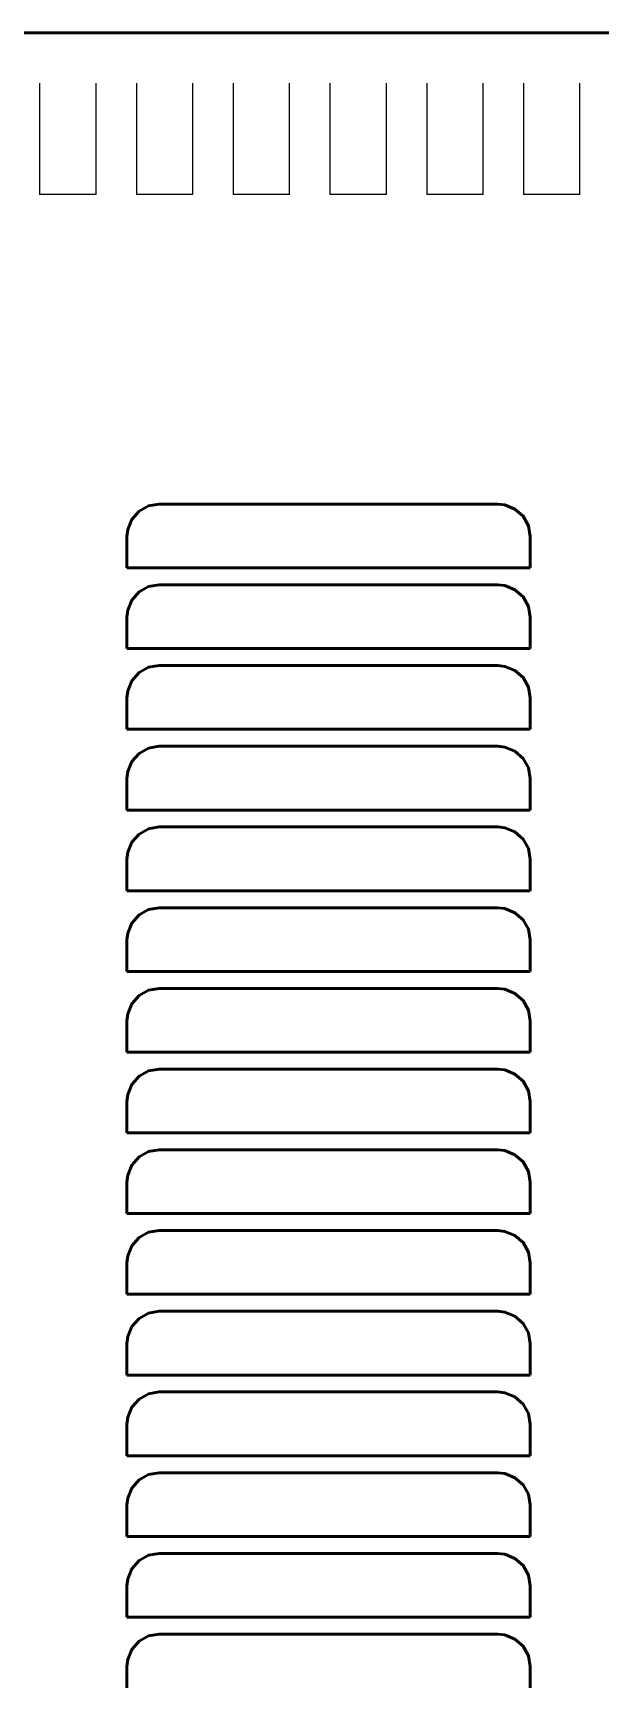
# Model space of a CAD drawing. Header units: inches. Extents: x -0.3 to 35.5, y 0 to 41.5.
# Drawn here: x 6.56 to 10.08, y 31.3 to 41.5 of the extents above; entities that cross this region are included whole.
import ezdxf

# ---------------------------------------------------------------- set-up
doc = ezdxf.new("R2010")
doc.units = ezdxf.units.IN
doc.header["$MEASUREMENT"] = 0
doc.linetypes.add('Dashed', pattern=[2, 1, -1])
doc.layers.add('AM_0', color=7, linetype='Continuous', lineweight=50)
doc.layers.add('AM_9', color=6, linetype='Dashed', lineweight=25)

msp = doc.modelspace()

# ---------------------------------------------------------------- linework, layer by layer
at = {"layer": 'AM_0'}
for p, q in [((-0.27, 41.5), (35.27, 41.5)), ((9.441, 38.581), (7.341, 38.581)), ((7.141, 38.381), (7.141, 38.186)), ((9.641, 38.186), (9.641, 38.381)), ((7.141, 38.186), (9.641, 38.186)), ((9.441, 38.081), (7.341, 38.081)), ((7.141, 37.881), (7.141, 37.686)), ((9.641, 37.686), (9.641, 37.881)), ((7.141, 37.686), (9.641, 37.686)), ((9.441, 37.581), (7.341, 37.581)), ((7.141, 37.381), (7.141, 37.186)), ((9.641, 37.186), (9.641, 37.381)), ((7.141, 37.186), (9.641, 37.186)), ((9.441, 37.081), (7.341, 37.081)), ((7.141, 36.881), (7.141, 36.686)), ((9.641, 36.686), (9.641, 36.881)), ((7.141, 36.686), (9.641, 36.686)), ((9.441, 36.581), (7.341, 36.581)), ((7.141, 36.381), (7.141, 36.186)), ((9.641, 36.186), (9.641, 36.381)), ((7.141, 36.186), (9.641, 36.186)), ((9.441, 36.081), (7.341, 36.081)), ((7.141, 35.881), (7.141, 35.686)), ((9.641, 35.686), (9.641, 35.881)), ((7.141, 35.686), (9.641, 35.686)), ((9.441, 35.581), (7.341, 35.581)), ((7.141, 35.381), (7.141, 35.186)), ((9.641, 35.186), (9.641, 35.381)), ((7.141, 35.186), (9.641, 35.186)), ((9.441, 35.081), (7.341, 35.081)), ((7.141, 34.881), (7.141, 34.686)), ((9.641, 34.686), (9.641, 34.881)), ((7.141, 34.686), (9.641, 34.686)), ((9.441, 34.581), (7.341, 34.581)), ((7.141, 34.381), (7.141, 34.186)), ((9.641, 34.186), (9.641, 34.381)), ((7.141, 34.186), (9.641, 34.186)), ((9.441, 34.081), (7.341, 34.081)), ((7.141, 33.881), (7.141, 33.686)), ((9.641, 33.686), (9.641, 33.881)), ((7.141, 33.686), (9.641, 33.686)), ((9.441, 33.581), (7.341, 33.581)), ((7.141, 33.381), (7.141, 33.186)), ((9.641, 33.186), (9.641, 33.381)), ((7.141, 33.186), (9.641, 33.186)), ((9.441, 33.081), (7.341, 33.081)), ((7.141, 32.881), (7.141, 32.686)), ((9.641, 32.686), (9.641, 32.881)), ((7.141, 32.686), (9.641, 32.686)), ((9.441, 32.581), (7.341, 32.581)), ((7.141, 32.381), (7.141, 32.186)), ((9.641, 32.186), (9.641, 32.381)), ((7.141, 32.186), (9.641, 32.186)), ((9.441, 32.081), (7.341, 32.081)), ((7.141, 31.881), (7.141, 31.686)), ((9.641, 31.686), (9.641, 31.881)), ((7.141, 31.686), (9.641, 31.686)), ((9.441, 31.581), (7.341, 31.581)), ((7.141, 31.381), (7.141, 31.186)), ((9.641, 31.186), (9.641, 31.381))]:
    msp.add_line(p, q, dxfattribs=at)
for points in [[(7.341, 38.581), (7.275, 38.57), (7.216, 38.537), (7.171, 38.486), (7.146, 38.424), (7.141, 38.381)], [(9.641, 38.381), (9.63, 38.447), (9.597, 38.506), (9.547, 38.55), (9.485, 38.576), (9.441, 38.581)], [(7.341, 38.081), (7.275, 38.07), (7.216, 38.037), (7.171, 37.986), (7.146, 37.924), (7.141, 37.881)], [(9.641, 37.881), (9.63, 37.947), (9.597, 38.006), (9.547, 38.05), (9.485, 38.076), (9.441, 38.081)], [(7.341, 37.581), (7.275, 37.57), (7.216, 37.537), (7.171, 37.486), (7.146, 37.424), (7.141, 37.381)], [(9.641, 37.381), (9.63, 37.447), (9.597, 37.506), (9.547, 37.55), (9.485, 37.576), (9.441, 37.581)], [(7.341, 37.081), (7.275, 37.07), (7.216, 37.037), (7.171, 36.986), (7.146, 36.924), (7.141, 36.881)], [(9.641, 36.881), (9.63, 36.947), (9.597, 37.006), (9.547, 37.05), (9.485, 37.076), (9.441, 37.081)], [(7.341, 36.581), (7.275, 36.57), (7.216, 36.537), (7.171, 36.486), (7.146, 36.424), (7.141, 36.381)], [(9.641, 36.381), (9.63, 36.447), (9.597, 36.506), (9.547, 36.55), (9.485, 36.576), (9.441, 36.581)], [(7.341, 36.081), (7.275, 36.07), (7.216, 36.037), (7.171, 35.986), (7.146, 35.924), (7.141, 35.881)], [(9.641, 35.881), (9.63, 35.947), (9.597, 36.006), (9.547, 36.05), (9.485, 36.076), (9.441, 36.081)], [(7.341, 35.581), (7.275, 35.57), (7.216, 35.537), (7.171, 35.486), (7.146, 35.424), (7.141, 35.381)], [(9.641, 35.381), (9.63, 35.447), (9.597, 35.506), (9.547, 35.55), (9.485, 35.576), (9.441, 35.581)], [(7.341, 35.081), (7.275, 35.07), (7.216, 35.037), (7.171, 34.986), (7.146, 34.924), (7.141, 34.881)], [(9.641, 34.881), (9.63, 34.947), (9.597, 35.006), (9.547, 35.05), (9.485, 35.076), (9.441, 35.081)], [(7.341, 34.581), (7.275, 34.57), (7.216, 34.537), (7.171, 34.486), (7.146, 34.424), (7.141, 34.381)], [(9.641, 34.381), (9.63, 34.447), (9.597, 34.506), (9.547, 34.55), (9.485, 34.576), (9.441, 34.581)], [(7.341, 34.081), (7.275, 34.07), (7.216, 34.037), (7.171, 33.986), (7.146, 33.924), (7.141, 33.881)], [(9.641, 33.881), (9.63, 33.947), (9.597, 34.006), (9.547, 34.05), (9.485, 34.076), (9.441, 34.081)], [(7.341, 33.581), (7.275, 33.57), (7.216, 33.537), (7.171, 33.486), (7.146, 33.424), (7.141, 33.381)], [(9.641, 33.381), (9.63, 33.447), (9.597, 33.506), (9.547, 33.55), (9.485, 33.576), (9.441, 33.581)], [(7.341, 33.081), (7.275, 33.07), (7.216, 33.037), (7.171, 32.986), (7.146, 32.924), (7.141, 32.881)], [(9.641, 32.881), (9.63, 32.947), (9.597, 33.006), (9.547, 33.05), (9.485, 33.076), (9.441, 33.081)], [(7.341, 32.581), (7.275, 32.57), (7.216, 32.537), (7.171, 32.486), (7.146, 32.424), (7.141, 32.381)], [(9.641, 32.381), (9.63, 32.447), (9.597, 32.506), (9.547, 32.55), (9.485, 32.576), (9.441, 32.581)], [(7.341, 32.081), (7.275, 32.07), (7.216, 32.037), (7.171, 31.986), (7.146, 31.924), (7.141, 31.881)], [(9.641, 31.881), (9.63, 31.947), (9.597, 32.006), (9.547, 32.05), (9.485, 32.076), (9.441, 32.081)], [(7.341, 31.581), (7.275, 31.57), (7.216, 31.537), (7.171, 31.486), (7.146, 31.424), (7.141, 31.381)], [(9.641, 31.381), (9.63, 31.447), (9.597, 31.506), (9.547, 31.55), (9.485, 31.576), (9.441, 31.581)]]:
    msp.add_lwpolyline(points, dxfattribs=at)
at = {"layer": 'AM_9'}
for p, q in [((6.6, 41.188), (6.6, 40.5)), ((6.95, 40.5), (6.95, 41.188)), ((7.2, 41.188), (7.2, 40.5)), ((7.55, 40.5), (7.55, 41.188)), ((7.8, 41.188), (7.8, 40.5)), ((8.15, 40.5), (8.15, 41.188)), ((8.4, 41.188), (8.4, 40.5)), ((8.75, 40.5), (8.75, 41.188)), ((9, 41.188), (9, 40.5)), ((9.35, 40.5), (9.35, 41.188)), ((9.6, 41.188), (9.6, 40.5)), ((9.95, 40.5), (9.95, 41.188)), ((6.95, 40.5), (6.6, 40.5)), ((7.55, 40.5), (7.2, 40.5)), ((8.15, 40.5), (7.8, 40.5)), ((8.75, 40.5), (8.4, 40.5)), ((9.35, 40.5), (9, 40.5)), ((9.95, 40.5), (9.6, 40.5))]:
    msp.add_line(p, q, dxfattribs=at)

doc.saveas('drawing.dxf')
